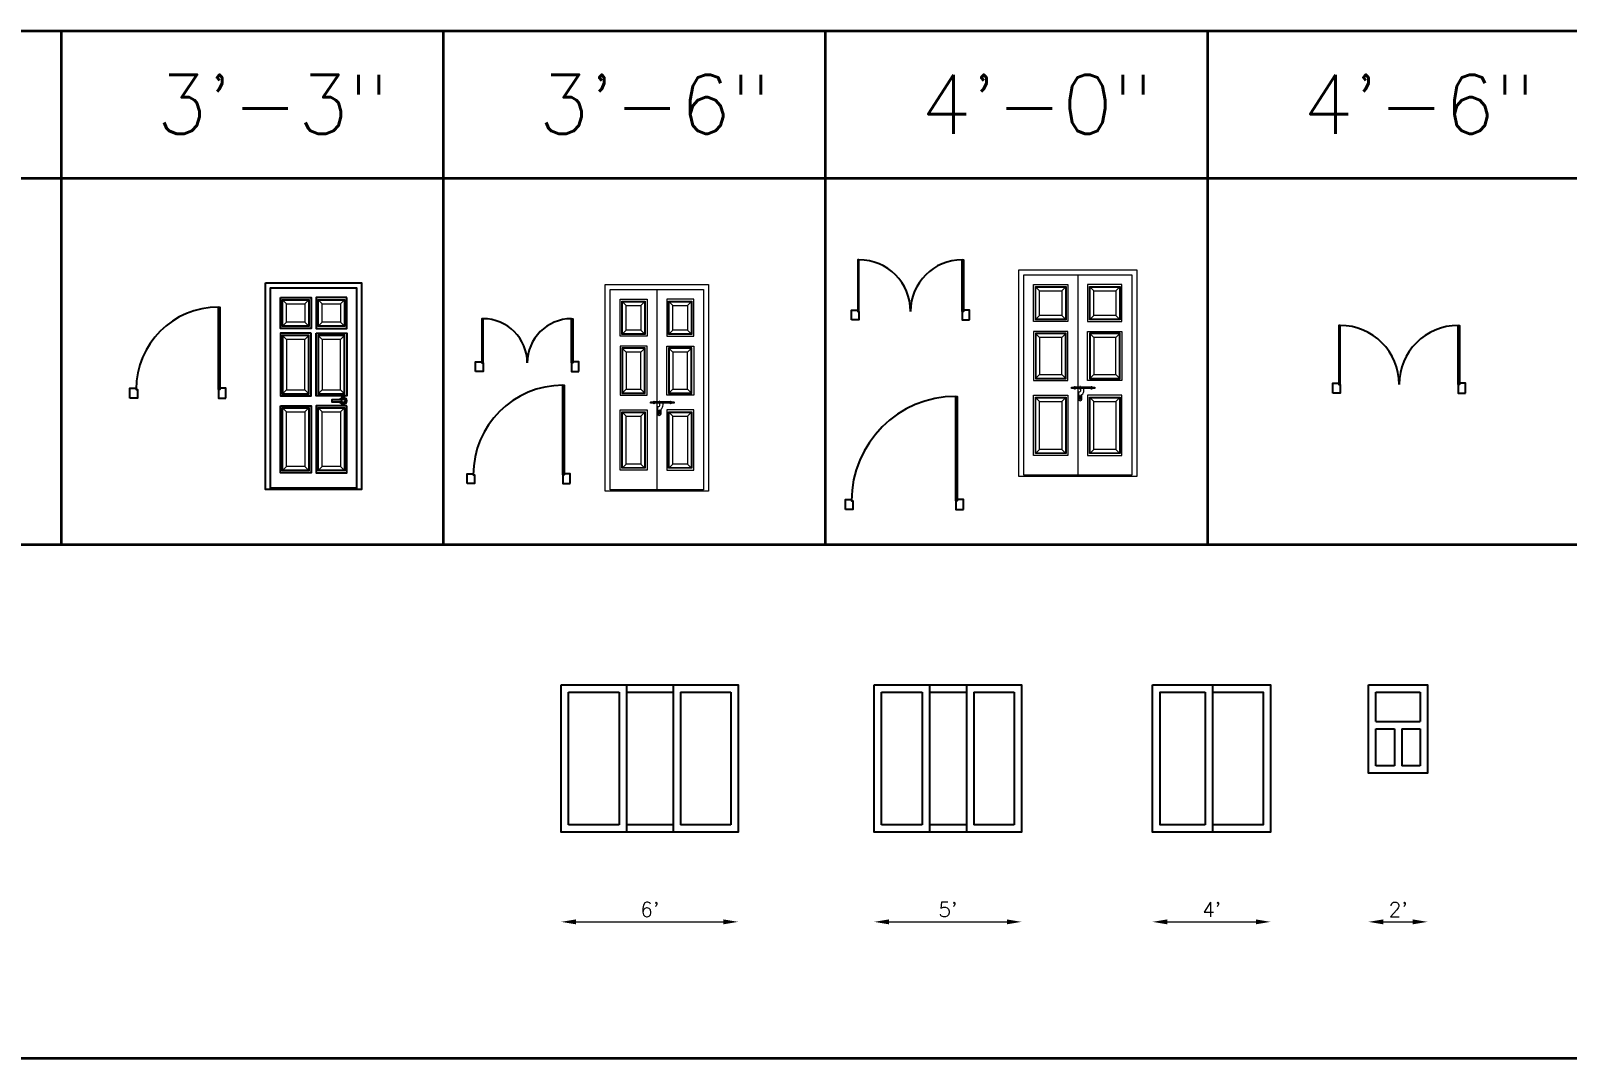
# Model space of a CAD drawing. Header units: feet. Extents: x 109753 to 150441, y 47761 to 75080.
# Drawn here: x 110363 to 110988, y 74280 to 74698 of the extents above; entities that cross this region are included whole.
import ezdxf

# ---------------------------------------------------------------- set-up
doc = ezdxf.new("R2010")
doc.units = ezdxf.units.FT
doc.header["$LTSCALE"] = 50
doc.header["$MEASUREMENT"] = 0
doc.header["$PDMODE"] = 3
doc.header["$PDSIZE"] = -10
for name, color, linetype, lineweight in [('DOOR', 57, 'Continuous', 25), ('ELEVATION', 95, 'Continuous', 35), ('TEXT', 181, 'Continuous', 13), ('WALL', 1, 'Continuous', 60), ('WINDOW', 197, 'Continuous', 25)]:
    doc.layers.add(name, color=color, linetype=linetype, lineweight=lineweight)
doc.styles.get("Standard").update_dxf_attribs({"font": 'txt.shx', "height": 6})
doc.dimstyles.new('PAWAn', dxfattribs={"dimtxt": 10, "dimasz": 6, "dimexe": 4, "dimexo": 6, "dimgap": 2, "dimtad": 1, "dimdec": 0, "dimzin": 0, "dimdsep": 46, "dimlunit": 4, "dimtxsty": 'Standard', "dimcen": 0, "dimse1": 1, "dimse2": 1, "dimclrd": 256, "dimclre": 256, "dimadec": 0, "dimazin": 0, "dimtfac": 1, "dimtdec": 0, "dimtix": 1, "dimtmove": 1, "dimatfit": 3, "dimfxl": 1, "dimtolj": 1, "dimtzin": 0, "dimlwd": 5, "dimlwe": -1, "dimarcsym": 0})

# ---------------------------------------------------------------- blocks, each defined once
blk = doc.blocks.new('DP3.3')
blk.add_lwpolyline([(-25873.22, -8578.73), (-25873.22, -8545.23), (-25872.72, -8545.23), (-25872.72, -8578.23)])
for points in [[(-25909.22, -8582.23), (-25909.22, -8578.23), (-25906.72, -8578.23), (-25906.72, -8578.73), (-25906.22, -8578.73), (-25906.22, -8582.23)], [(-25870.22, -8582.23), (-25870.22, -8578.23), (-25872.72, -8578.23), (-25872.72, -8578.73), (-25873.22, -8578.73), (-25873.22, -8582.23)]]:
    blk.add_lwpolyline(points, close=True)
blk.add_arc((-25873.22, -8578.73), 33.5, 90, 180)
blk = doc.blocks.new('DE3.3')
at = {"layer": 'DOOR', "color": 23, "lineweight": 5}
for p, q in [((-25786.76, -8803.58), (-25788.26, -8802.08)), ((-25779.26, -8803.58), (-25777.76, -8802.08)), ((-25772.26, -8803.58), (-25773.76, -8802.08)), ((-25764.76, -8803.58), (-25763.26, -8802.08)), ((-25786.76, -8811.08), (-25788.26, -8812.58)), ((-25779.26, -8811.08), (-25777.76, -8812.58)), ((-25772.26, -8811.08), (-25773.76, -8812.58)), ((-25764.76, -8811.08), (-25763.26, -8812.58)), ((-25788.26, -8816.58), (-25786.76, -8818.08)), ((-25777.76, -8816.58), (-25779.26, -8818.08)), ((-25773.76, -8816.58), (-25772.26, -8818.08)), ((-25763.26, -8816.58), (-25764.76, -8818.08)), ((-25788.26, -8840.08), (-25786.76, -8838.58)), ((-25777.76, -8840.08), (-25779.26, -8838.58)), ((-25773.76, -8840.08), (-25772.26, -8838.58)), ((-25763.26, -8840.08), (-25764.76, -8838.58)), ((-25786.76, -8847.58), (-25788.26, -8846.08)), ((-25779.26, -8847.58), (-25777.76, -8846.08)), ((-25772.26, -8847.58), (-25773.76, -8846.08)), ((-25764.76, -8847.58), (-25763.26, -8846.08)), ((-25786.76, -8869.83), (-25788.26, -8871.33)), ((-25779.26, -8869.83), (-25777.76, -8871.33)), ((-25772.26, -8869.83), (-25773.76, -8871.33)), ((-25764.76, -8869.83), (-25763.26, -8871.33))]:
    blk.add_line(p, q, dxfattribs=at)
at = {"layer": 'DOOR'}
for p, q in [((-25792.76, -8878.58), (-25792.76, -8879.08)), ((-25758.76, -8878.58), (-25758.76, -8879.08))]:
    blk.add_line(p, q, dxfattribs=at)
for points in [[(-25795.26, -8795.08), (-25756.26, -8795.08), (-25756.26, -8879.08), (-25795.26, -8879.08)], [(-25789.26, -8801.08), (-25776.76, -8801.08), (-25776.76, -8813.58), (-25789.26, -8813.58)], [(-25762.26, -8801.08), (-25774.76, -8801.08), (-25774.76, -8813.58), (-25762.26, -8813.58)], [(-25776.76, -8815.58), (-25789.26, -8815.58), (-25789.26, -8841.08), (-25776.76, -8841.08)], [(-25774.76, -8815.58), (-25762.26, -8815.58), (-25762.26, -8841.08), (-25774.76, -8841.08)], [(-25789.26, -8845.08), (-25776.76, -8845.08), (-25776.76, -8872.33), (-25789.26, -8872.33)], [(-25762.26, -8845.08), (-25774.76, -8845.08), (-25774.76, -8872.33), (-25762.26, -8872.33)]]:
    blk.add_lwpolyline(points, close=True, dxfattribs=at)
for points in [[(-25793.26, -8878.58), (-25793.26, -8797.08), (-25758.26, -8797.08), (-25758.26, -8878.58), (-25793.26, -8878.58)], [(-25764.23, -8842.68), (-25768.29, -8842.68), (-25768.29, -8843.48), (-25764.23, -8843.48)]]:
    blk.add_lwpolyline(points, dxfattribs=at)
at = {"layer": 'DOOR', "color": 23, "lineweight": 5}
for points in [[(-25788.51, -8801.83), (-25777.51, -8801.83), (-25777.51, -8812.83), (-25788.51, -8812.83)], [(-25788.26, -8802.08), (-25777.76, -8802.08), (-25777.76, -8812.58), (-25788.26, -8812.58)], [(-25774.01, -8801.83), (-25763.01, -8801.83), (-25763.01, -8812.83), (-25774.01, -8812.83)], [(-25773.76, -8802.08), (-25763.26, -8802.08), (-25763.26, -8812.58), (-25773.76, -8812.58)], [(-25786.76, -8803.58), (-25779.26, -8803.58), (-25779.26, -8811.08), (-25786.76, -8811.08)], [(-25772.26, -8803.58), (-25764.76, -8803.58), (-25764.76, -8811.08), (-25772.26, -8811.08)], [(-25777.51, -8816.33), (-25788.51, -8816.33), (-25788.51, -8840.33), (-25777.51, -8840.33)], [(-25777.76, -8816.58), (-25788.26, -8816.58), (-25788.26, -8840.08), (-25777.76, -8840.08)], [(-25779.26, -8818.08), (-25786.76, -8818.08), (-25786.76, -8838.58), (-25779.26, -8838.58)], [(-25763.01, -8816.33), (-25774.01, -8816.33), (-25774.01, -8840.33), (-25763.01, -8840.33)], [(-25763.26, -8816.58), (-25773.76, -8816.58), (-25773.76, -8840.08), (-25763.26, -8840.08)], [(-25764.76, -8818.08), (-25772.26, -8818.08), (-25772.26, -8838.58), (-25764.76, -8838.58)], [(-25788.51, -8845.83), (-25777.51, -8845.83), (-25777.51, -8871.58), (-25788.51, -8871.58)], [(-25774.01, -8845.83), (-25763.01, -8845.83), (-25763.01, -8871.58), (-25774.01, -8871.58)], [(-25788.26, -8846.08), (-25777.76, -8846.08), (-25777.76, -8871.33), (-25788.26, -8871.33)], [(-25786.76, -8847.58), (-25779.26, -8847.58), (-25779.26, -8869.83), (-25786.76, -8869.83)], [(-25773.76, -8846.08), (-25763.26, -8846.08), (-25763.26, -8871.33), (-25773.76, -8871.33)], [(-25772.26, -8847.58), (-25764.76, -8847.58), (-25764.76, -8869.83), (-25772.26, -8869.83)]]:
    blk.add_lwpolyline(points, close=True, dxfattribs=at)
at = {"layer": 'DOOR'}
blk.add_circle((-25763.66, -8843.08), 0.7, dxfattribs=at)
for radius, start, end in [(1.4, 196.60155, 163.39845), (1.2, 199.47122, 160.52878)]:
    blk.add_arc((-25763.66, -8843.08), radius, start, end, dxfattribs=at)
blk = doc.blocks.new('DDP3.6')
for points in [[(-25655.9, -8948.62), (-25655.9, -8930.62), (-25656.4, -8930.62), (-25656.4, -8948.12)], [(-25619.9, -8948.62), (-25619.9, -8930.62), (-25619.4, -8930.62), (-25619.4, -8948.12)]]:
    blk.add_lwpolyline(points)
for points in [[(-25658.9, -8952.12), (-25658.9, -8948.12), (-25656.4, -8948.12), (-25656.4, -8948.62), (-25655.9, -8948.62), (-25655.9, -8952.12)], [(-25616.9, -8952.12), (-25616.9, -8948.12), (-25619.4, -8948.12), (-25619.4, -8948.62), (-25619.9, -8948.62), (-25619.9, -8952.12)]]:
    blk.add_lwpolyline(points, close=True)
for centre, start, end in [((-25655.9, -8948.62), 0, 90), ((-25619.9, -8948.62), 90, 180)]:
    blk.add_arc(centre, 18, start, end)
blk = doc.blocks.new('DDE3.6')
at = {"layer": 'DOOR', "lineweight": 9, "ltscale": 35}
for p, q in [((-25514.2, -8938), (-25514.2, -9022)), ((-25535.2, -8940), (-25535.2, -8985.72)), ((-25534.34, -8985.72), (-25536.3, -8985.72)), ((-25534.34, -8986.29), (-25536.3, -8986.29)), ((-25535.2, -8986.29), (-25535.2, -9021.5)), ((-25529.69, -8985.72), (-25534.12, -8985.72)), ((-25529.69, -8986.29), (-25534.12, -8986.29)), ((-25553.7, -9021.5), (-25553.7, -9022)), ((-25516.7, -9021.5), (-25516.7, -9022))]:
    blk.add_line(p, q, dxfattribs=at)
at = {"layer": 'DOOR', "color": 23, "lineweight": 5}
for p, q in [((-25547.7, -8946.5), (-25549.2, -8945)), ((-25541.7, -8946.5), (-25540.2, -8945)), ((-25528.7, -8946.5), (-25530.2, -8945)), ((-25522.7, -8946.5), (-25521.2, -8945)), ((-25547.7, -8956.5), (-25549.2, -8958)), ((-25541.7, -8956.5), (-25540.2, -8958)), ((-25528.7, -8956.5), (-25530.2, -8958)), ((-25522.7, -8956.5), (-25521.2, -8958)), ((-25549.2, -8964), (-25547.7, -8965.5)), ((-25540.2, -8964), (-25541.7, -8965.5)), ((-25530.2, -8964), (-25528.7, -8965.5)), ((-25521.2, -8964), (-25522.7, -8965.5)), ((-25549.2, -8982), (-25547.7, -8980.5)), ((-25540.2, -8982), (-25541.7, -8980.5)), ((-25530.2, -8982), (-25528.7, -8980.5)), ((-25521.2, -8982), (-25522.7, -8980.5)), ((-25547.7, -8991.5), (-25549.2, -8990)), ((-25541.7, -8991.5), (-25540.2, -8990)), ((-25528.7, -8991.5), (-25530.2, -8990)), ((-25522.7, -8991.5), (-25521.2, -8990)), ((-25547.7, -9011), (-25549.2, -9012.5)), ((-25541.7, -9011), (-25540.2, -9012.5)), ((-25528.7, -9011), (-25530.2, -9012.5)), ((-25522.7, -9011), (-25521.2, -9012.5))]:
    blk.add_line(p, q, dxfattribs=at)
at = {"layer": 'DOOR', "lineweight": 9, "ltscale": 35}
for points in [[(-25514.2, -9022), (-25556.2, -9022), (-25556.2, -8938), (-25514.2, -8938)], [(-25516.2, -8940), (-25516.2, -9021.5), (-25554.2, -9021.5), (-25554.2, -8940), (-25516.2, -8940)], [(-25536.51, -8986.29), (-25537.7, -8986.29), (-25537.77, -8986.22), (-25537.77, -8985.79), (-25537.7, -8985.72), (-25536.51, -8985.72)], [(-25529.47, -8985.72), (-25528.29, -8985.72), (-25528.21, -8985.79), (-25528.21, -8986.22), (-25528.29, -8986.29), (-25529.47, -8986.29)], [(-25528.29, -8985.72), (-25528.29, -8986.29)]]:
    blk.add_lwpolyline(points, dxfattribs=at)
for points in [[(-25550.2, -8944), (-25539.2, -8944), (-25539.2, -8959), (-25550.2, -8959)], [(-25520.2, -8944), (-25531.2, -8944), (-25531.2, -8959), (-25520.2, -8959)], [(-25539.2, -8963), (-25550.2, -8963), (-25550.2, -8983), (-25539.2, -8983)], [(-25531.2, -8963), (-25520.2, -8963), (-25520.2, -8983), (-25531.2, -8983)], [(-25550.2, -8989), (-25539.2, -8989), (-25539.2, -9013.5), (-25550.2, -9013.5)], [(-25536.3, -8985.43), (-25536.3, -8986.58), (-25536.51, -8986.58), (-25536.51, -8985.43)], [(-25534.1, -8989.05), (-25534.1, -8990.63), (-25534.35, -8990.63), (-25534.35, -8989.05)], [(-25534.12, -8986.58), (-25534.12, -8985.43), (-25534.34, -8985.43), (-25534.34, -8986.58)], [(-25534.33, -8989.12), (-25534.33, -8990.56), (-25534.11, -8990.56), (-25534.11, -8989.12)], [(-25520.2, -8989), (-25531.2, -8989), (-25531.2, -9013.5), (-25520.2, -9013.5)], [(-25529.69, -8985.43), (-25529.47, -8985.43), (-25529.47, -8986.58), (-25529.69, -8986.58)]]:
    blk.add_lwpolyline(points, close=True, dxfattribs=at)
at = {"layer": 'DOOR', "color": 23, "lineweight": 5}
for points in [[(-25549.45, -8944.75), (-25539.95, -8944.75), (-25539.95, -8958.25), (-25549.45, -8958.25)], [(-25549.2, -8945), (-25540.2, -8945), (-25540.2, -8958), (-25549.2, -8958)], [(-25530.45, -8944.75), (-25520.95, -8944.75), (-25520.95, -8958.25), (-25530.45, -8958.25)], [(-25530.2, -8945), (-25521.2, -8945), (-25521.2, -8958), (-25530.2, -8958)], [(-25547.7, -8946.5), (-25541.7, -8946.5), (-25541.7, -8956.5), (-25547.7, -8956.5)], [(-25528.7, -8946.5), (-25522.7, -8946.5), (-25522.7, -8956.5), (-25528.7, -8956.5)], [(-25539.95, -8963.75), (-25549.45, -8963.75), (-25549.45, -8982.25), (-25539.95, -8982.25)], [(-25540.2, -8964), (-25549.2, -8964), (-25549.2, -8982), (-25540.2, -8982)], [(-25520.95, -8963.75), (-25530.45, -8963.75), (-25530.45, -8982.25), (-25520.95, -8982.25)], [(-25521.2, -8964), (-25530.2, -8964), (-25530.2, -8982), (-25521.2, -8982)], [(-25541.7, -8965.5), (-25547.7, -8965.5), (-25547.7, -8980.5), (-25541.7, -8980.5)], [(-25522.7, -8965.5), (-25528.7, -8965.5), (-25528.7, -8980.5), (-25522.7, -8980.5)], [(-25549.45, -8989.75), (-25539.95, -8989.75), (-25539.95, -9012.75), (-25549.45, -9012.75)], [(-25549.2, -8990), (-25540.2, -8990), (-25540.2, -9012.5), (-25549.2, -9012.5)], [(-25547.7, -8991.5), (-25541.7, -8991.5), (-25541.7, -9011), (-25547.7, -9011)], [(-25530.45, -8989.75), (-25520.95, -8989.75), (-25520.95, -9012.75), (-25530.45, -9012.75)], [(-25530.2, -8990), (-25521.2, -8990), (-25521.2, -9012.5), (-25530.2, -9012.5)], [(-25528.7, -8991.5), (-25522.7, -8991.5), (-25522.7, -9011), (-25528.7, -9011)]]:
    blk.add_lwpolyline(points, close=True, dxfattribs=at)
at = {"layer": 'DOOR', "lineweight": 9, "ltscale": 35}
for points in [[(-25537.7, -8986.29), (-25537.7, -8985.72, 0.414214)], [(-25534.08, -8986.29), (-25534.08, -8986.96, -0.414214), (-25534.92, -8987.8), (-25534.92, -8990.56, 1), (-25533.52, -8990.56), (-25533.52, -8988.72, 0.228072), (-25532.67, -8986.96), (-25532.67, -8986.29)]]:
    blk.add_lwpolyline(points, format="xyb", dxfattribs=at)
blk = doc.blocks.new('DP3.6')
blk.add_lwpolyline([(-25751.93, -8638.16), (-25751.93, -8601.66), (-25751.43, -8601.66), (-25751.43, -8637.66)])
for points in [[(-25790.93, -8641.66), (-25790.93, -8637.66), (-25788.43, -8637.66), (-25788.43, -8638.16), (-25787.93, -8638.16), (-25787.93, -8641.66)], [(-25748.93, -8641.66), (-25748.93, -8637.66), (-25751.43, -8637.66), (-25751.43, -8638.16), (-25751.93, -8638.16), (-25751.93, -8641.66)]]:
    blk.add_lwpolyline(points, close=True)
blk.add_arc((-25751.93, -8638.16), 36.5, 90, 180)
blk = doc.blocks.new('DDP4')
for points in [[(-25354.98, -8607.39), (-25354.98, -8586.39), (-25355.48, -8586.39), (-25355.48, -8606.89)], [(-25312.98, -8607.39), (-25312.98, -8586.39), (-25312.48, -8586.39), (-25312.48, -8606.89)]]:
    blk.add_lwpolyline(points)
for points in [[(-25357.98, -8610.89), (-25357.98, -8606.89), (-25355.48, -8606.89), (-25355.48, -8607.39), (-25354.98, -8607.39), (-25354.98, -8610.89)], [(-25309.98, -8610.89), (-25309.98, -8606.89), (-25312.48, -8606.89), (-25312.48, -8607.39), (-25312.98, -8607.39), (-25312.98, -8610.89)]]:
    blk.add_lwpolyline(points, close=True)
for centre, start, end in [((-25354.98, -8607.39), 0, 90), ((-25312.98, -8607.39), 90, 180)]:
    blk.add_arc(centre, 21, start, end)
blk = doc.blocks.new('DP4')
blk.add_lwpolyline([(-25175.32, -8503.69), (-25175.32, -8461.19), (-25174.82, -8461.19), (-25174.82, -8503.19)])
for points in [[(-25220.32, -8507.19), (-25220.32, -8503.19), (-25217.82, -8503.19), (-25217.82, -8503.69), (-25217.32, -8503.69), (-25217.32, -8507.19)], [(-25172.32, -8507.19), (-25172.32, -8503.19), (-25174.82, -8503.19), (-25174.82, -8503.69), (-25175.32, -8503.69), (-25175.32, -8507.19)]]:
    blk.add_lwpolyline(points, close=True)
blk.add_arc((-25175.32, -8503.69), 42.5, 90, 180)
blk = doc.blocks.new('DE4')
at = {"layer": 'DOOR', "lineweight": 9, "ltscale": 35}
for p, q in [((-24956.63, -8504.22), (-24956.63, -8549.93)), ((-24932.63, -8502.22), (-24932.63, -8586.22)), ((-24955.77, -8549.93), (-24957.73, -8549.93)), ((-24955.77, -8550.5), (-24957.73, -8550.5)), ((-24956.63, -8550.5), (-24956.63, -8585.72)), ((-24951.12, -8549.93), (-24955.55, -8549.93)), ((-24951.12, -8550.5), (-24955.55, -8550.5)), ((-24978.13, -8585.72), (-24978.13, -8586.22)), ((-24935.13, -8585.72), (-24935.13, -8586.22))]:
    blk.add_line(p, q, dxfattribs=at)
at = {"layer": 'DOOR', "color": 23, "lineweight": 5}
for p, q in [((-24972.13, -8510.72), (-24973.63, -8509.22)), ((-24963.13, -8510.72), (-24961.63, -8509.22)), ((-24950.13, -8510.72), (-24951.63, -8509.22)), ((-24941.13, -8510.72), (-24939.63, -8509.22)), ((-24972.13, -8520.72), (-24973.63, -8522.22)), ((-24963.13, -8520.72), (-24961.63, -8522.22)), ((-24950.13, -8520.72), (-24951.63, -8522.22)), ((-24941.13, -8520.72), (-24939.63, -8522.22)), ((-24973.63, -8528.22), (-24972.13, -8529.72)), ((-24961.63, -8528.22), (-24963.13, -8529.72)), ((-24951.63, -8528.22), (-24950.13, -8529.72)), ((-24939.63, -8528.22), (-24941.13, -8529.72)), ((-24973.63, -8546.22), (-24972.13, -8544.72)), ((-24961.63, -8546.22), (-24963.13, -8544.72)), ((-24951.63, -8546.22), (-24950.13, -8544.72)), ((-24939.63, -8546.22), (-24941.13, -8544.72)), ((-24972.13, -8555.72), (-24973.63, -8554.22)), ((-24963.13, -8555.72), (-24961.63, -8554.22)), ((-24950.13, -8555.72), (-24951.63, -8554.22)), ((-24941.13, -8555.72), (-24939.63, -8554.22)), ((-24972.13, -8575.22), (-24973.63, -8576.72)), ((-24963.13, -8575.22), (-24961.63, -8576.72)), ((-24950.13, -8575.22), (-24951.63, -8576.72)), ((-24941.13, -8575.22), (-24939.63, -8576.72))]:
    blk.add_line(p, q, dxfattribs=at)
at = {"layer": 'DOOR', "lineweight": 9, "ltscale": 35}
for points in [[(-24932.63, -8586.22), (-24980.63, -8586.22), (-24980.63, -8502.22), (-24932.63, -8502.22)], [(-24934.63, -8504.22), (-24934.63, -8585.72), (-24978.63, -8585.72), (-24978.63, -8504.22), (-24934.63, -8504.22)], [(-24957.94, -8550.5), (-24959.13, -8550.5), (-24959.2, -8550.43), (-24959.2, -8550), (-24959.13, -8549.93), (-24957.94, -8549.93)], [(-24950.91, -8549.93), (-24949.72, -8549.93), (-24949.65, -8550), (-24949.65, -8550.43), (-24949.72, -8550.5), (-24950.91, -8550.5)], [(-24949.72, -8549.93), (-24949.72, -8550.5)]]:
    blk.add_lwpolyline(points, dxfattribs=at)
for points in [[(-24974.63, -8508.22), (-24960.63, -8508.22), (-24960.63, -8523.22), (-24974.63, -8523.22)], [(-24938.63, -8508.22), (-24952.63, -8508.22), (-24952.63, -8523.22), (-24938.63, -8523.22)], [(-24960.63, -8527.22), (-24974.63, -8527.22), (-24974.63, -8547.22), (-24960.63, -8547.22)], [(-24952.63, -8527.22), (-24938.63, -8527.22), (-24938.63, -8547.22), (-24952.63, -8547.22)], [(-24957.73, -8549.64), (-24957.73, -8550.79), (-24957.94, -8550.79), (-24957.94, -8549.64)], [(-24955.55, -8550.79), (-24955.55, -8549.64), (-24955.77, -8549.64), (-24955.77, -8550.79)], [(-24951.12, -8549.64), (-24950.91, -8549.64), (-24950.91, -8550.79), (-24951.12, -8550.79)], [(-24974.63, -8553.22), (-24960.63, -8553.22), (-24960.63, -8577.72), (-24974.63, -8577.72)], [(-24955.53, -8553.26), (-24955.53, -8554.84), (-24955.78, -8554.84), (-24955.78, -8553.26)], [(-24955.76, -8553.33), (-24955.76, -8554.77), (-24955.54, -8554.77), (-24955.54, -8553.33)], [(-24938.63, -8553.22), (-24952.63, -8553.22), (-24952.63, -8577.72), (-24938.63, -8577.72)]]:
    blk.add_lwpolyline(points, close=True, dxfattribs=at)
at = {"layer": 'DOOR', "color": 23, "lineweight": 5}
for points in [[(-24973.88, -8508.97), (-24961.38, -8508.97), (-24961.38, -8522.47), (-24973.88, -8522.47)], [(-24973.63, -8509.22), (-24961.63, -8509.22), (-24961.63, -8522.22), (-24973.63, -8522.22)], [(-24972.13, -8510.72), (-24963.13, -8510.72), (-24963.13, -8520.72), (-24972.13, -8520.72)], [(-24951.88, -8508.97), (-24939.38, -8508.97), (-24939.38, -8522.47), (-24951.88, -8522.47)], [(-24951.63, -8509.22), (-24939.63, -8509.22), (-24939.63, -8522.22), (-24951.63, -8522.22)], [(-24950.13, -8510.72), (-24941.13, -8510.72), (-24941.13, -8520.72), (-24950.13, -8520.72)], [(-24961.38, -8527.97), (-24973.88, -8527.97), (-24973.88, -8546.47), (-24961.38, -8546.47)], [(-24961.63, -8528.22), (-24973.63, -8528.22), (-24973.63, -8546.22), (-24961.63, -8546.22)], [(-24963.13, -8529.72), (-24972.13, -8529.72), (-24972.13, -8544.72), (-24963.13, -8544.72)], [(-24939.38, -8527.97), (-24951.88, -8527.97), (-24951.88, -8546.47), (-24939.38, -8546.47)], [(-24939.63, -8528.22), (-24951.63, -8528.22), (-24951.63, -8546.22), (-24939.63, -8546.22)], [(-24941.13, -8529.72), (-24950.13, -8529.72), (-24950.13, -8544.72), (-24941.13, -8544.72)], [(-24973.88, -8553.97), (-24961.38, -8553.97), (-24961.38, -8576.97), (-24973.88, -8576.97)], [(-24973.63, -8554.22), (-24961.63, -8554.22), (-24961.63, -8576.72), (-24973.63, -8576.72)], [(-24972.13, -8555.72), (-24963.13, -8555.72), (-24963.13, -8575.22), (-24972.13, -8575.22)], [(-24951.88, -8553.97), (-24939.38, -8553.97), (-24939.38, -8576.97), (-24951.88, -8576.97)], [(-24951.63, -8554.22), (-24939.63, -8554.22), (-24939.63, -8576.72), (-24951.63, -8576.72)], [(-24950.13, -8555.72), (-24941.13, -8555.72), (-24941.13, -8575.22), (-24950.13, -8575.22)]]:
    blk.add_lwpolyline(points, close=True, dxfattribs=at)
at = {"layer": 'DOOR', "lineweight": 9, "ltscale": 35}
for points in [[(-24959.13, -8550.5), (-24959.13, -8549.93, 0.414214)], [(-24955.51, -8550.5), (-24955.51, -8551.17, -0.414214), (-24956.35, -8552.02), (-24956.35, -8554.77, 1), (-24954.95, -8554.77), (-24954.95, -8552.93, 0.228072), (-24954.1, -8551.17), (-24954.1, -8550.5)]]:
    blk.add_lwpolyline(points, format="xyb", dxfattribs=at)
blk = doc.blocks.new('DP4.6')
for points in [[(-25351.35, -8473.4), (-25351.35, -8449.4), (-25351.85, -8449.4), (-25351.85, -8472.9)], [(-25303.35, -8473.4), (-25303.35, -8449.4), (-25302.85, -8449.4), (-25302.85, -8472.9)]]:
    blk.add_lwpolyline(points)
for points in [[(-25354.35, -8476.9), (-25354.35, -8472.9), (-25351.85, -8472.9), (-25351.85, -8473.4), (-25351.35, -8473.4), (-25351.35, -8476.9)], [(-25300.35, -8476.9), (-25300.35, -8472.9), (-25302.85, -8472.9), (-25302.85, -8473.4), (-25303.35, -8473.4), (-25303.35, -8476.9)]]:
    blk.add_lwpolyline(points, close=True)
for centre, start, end in [((-25351.35, -8473.4), 0, 90), ((-25303.35, -8473.4), 90, 180)]:
    blk.add_arc(centre, 24, start, end)
blk = doc.blocks.new('*D42')
at = {"layer": 'Defpoints', "color": 0, "transparency": 16777216}
for p in [(110705.81, 74371.56), (110765.81, 74371.56), (110765.81, 74335.1)]:
    blk.add_point(p, dxfattribs=at)
at = {"layer": 'WALL', "lineweight": 5, "transparency": 16777216}
blk.add_line((110711.81, 74335.1), (110759.81, 74335.1), dxfattribs=at)
at = {"layer": 'WALL', "transparency": 16777216}
for points in [[(110711.81, 74336.1), (110711.81, 74334.1), (110705.81, 74335.1)], [(110759.81, 74336.1), (110759.81, 74334.1), (110765.81, 74335.1)]]:
    blk.add_solid(points, dxfattribs=at)
at = {"layer": 'WALL', "color": 0, "transparency": 16777216, "insert": (110735.81, 74340.1), "char_height": 6, "attachment_point": 5}
blk.add_mtext("\\A1;5'", dxfattribs=at)
blk = doc.blocks.new('*D43')
at = {"layer": 'Defpoints', "color": 0, "transparency": 16777216}
for p in [(110819.1, 74371.56), (110867.1, 74371.56), (110867.1, 74335.1)]:
    blk.add_point(p, dxfattribs=at)
at = {"layer": 'WALL', "lineweight": 5, "transparency": 16777216}
blk.add_line((110825.1, 74335.1), (110861.1, 74335.1), dxfattribs=at)
at = {"layer": 'WALL', "transparency": 16777216}
for points in [[(110825.1, 74336.1), (110825.1, 74334.1), (110819.1, 74335.1)], [(110861.1, 74336.1), (110861.1, 74334.1), (110867.1, 74335.1)]]:
    blk.add_solid(points, dxfattribs=at)
at = {"layer": 'WALL', "color": 0, "transparency": 16777216, "insert": (110843.1, 74340.1), "char_height": 6, "attachment_point": 5}
blk.add_mtext("\\A1;4'", dxfattribs=at)
blk = doc.blocks.new('*D44')
at = {"layer": 'Defpoints', "color": 0, "transparency": 16777216}
for p in [(110578.49, 74371.56), (110650.49, 74371.56), (110650.49, 74335.1)]:
    blk.add_point(p, dxfattribs=at)
at = {"layer": 'WALL', "lineweight": 5, "transparency": 16777216}
blk.add_line((110584.49, 74335.1), (110644.49, 74335.1), dxfattribs=at)
at = {"layer": 'WALL', "transparency": 16777216}
for points in [[(110584.49, 74336.1), (110584.49, 74334.1), (110578.49, 74335.1)], [(110644.49, 74336.1), (110644.49, 74334.1), (110650.49, 74335.1)]]:
    blk.add_solid(points, dxfattribs=at)
at = {"layer": 'WALL', "color": 0, "transparency": 16777216, "insert": (110614.49, 74340.1), "char_height": 6, "attachment_point": 5}
blk.add_mtext("\\A1;6'", dxfattribs=at)
blk = doc.blocks.new('*D45')
at = {"layer": 'Defpoints', "color": 0, "transparency": 16777216}
for p in [(110906.95, 74395.56), (110930.95, 74395.56), (110930.95, 74335.1)]:
    blk.add_point(p, dxfattribs=at)
at = {"layer": 'WALL', "lineweight": 5, "transparency": 16777216}
blk.add_line((110912.95, 74335.1), (110924.95, 74335.1), dxfattribs=at)
at = {"layer": 'WALL', "transparency": 16777216}
for points in [[(110912.95, 74336.1), (110912.95, 74334.1), (110906.95, 74335.1)], [(110924.95, 74336.1), (110924.95, 74334.1), (110930.95, 74335.1)]]:
    blk.add_solid(points, dxfattribs=at)
at = {"layer": 'WALL', "color": 0, "transparency": 16777216, "insert": (110918.95, 74340.1), "char_height": 6, "attachment_point": 5}
blk.add_mtext("\\A1;2'", dxfattribs=at)

msp = doc.modelspace()

# ---------------------------------------------------------------- linework, layer by layer
at = {"layer": 'ELEVATION'}
for p, q in [((109753.15, 74697.62), (111618.66, 74697.62)), ((110374.99, 74697.62), (110374.99, 74488.61)), ((110530.45, 74697.62), (110530.45, 74488.61)), ((110685.91, 74697.62), (110685.91, 74488.61)), ((110841.37, 74697.62), (110841.37, 74488.61)), ((110064.07, 74637.62), (111307.75, 74637.62)), ((109753.15, 74488.61), (111618.66, 74488.61)), ((109753.15, 74279.61), (111618.66, 74279.61))]:
    msp.add_line(p, q, dxfattribs=at)
at = {"layer": 'WINDOW'}
for p, q in [((110604.99, 74431.56), (110604.99, 74371.56)), ((110623.99, 74431.56), (110623.99, 74371.56)), ((110728.31, 74431.56), (110728.31, 74371.56)), ((110743.31, 74431.56), (110743.31, 74371.56)), ((110843.46, 74431.56), (110843.46, 74371.56)), ((110581.49, 74428.56), (110601.99, 74428.56)), ((110581.49, 74374.56), (110581.49, 74428.56)), ((110601.99, 74428.56), (110601.99, 74374.56)), ((110604.99, 74428.56), (110623.99, 74428.56)), ((110626.99, 74428.56), (110647.49, 74428.56)), ((110626.99, 74428.56), (110626.99, 74374.56)), ((110647.49, 74428.56), (110647.49, 74374.56)), ((110708.81, 74428.56), (110725.31, 74428.56)), ((110708.81, 74374.56), (110708.81, 74428.56)), ((110725.31, 74428.56), (110725.31, 74374.56)), ((110728.31, 74428.56), (110743.31, 74428.56)), ((110746.31, 74428.56), (110762.81, 74428.56)), ((110746.31, 74428.56), (110746.31, 74374.56)), ((110762.81, 74428.56), (110762.81, 74374.56)), ((110840.46, 74428.56), (110840.46, 74374.56)), ((110909.95, 74428.56), (110927.95, 74428.56)), ((110909.95, 74416.56), (110909.95, 74428.56)), ((110927.95, 74428.56), (110927.95, 74416.56)), ((110909.95, 74416.56), (110927.95, 74416.56)), ((110909.95, 74413.56), (110917.45, 74413.56)), ((110909.95, 74398.56), (110909.95, 74413.56)), ((110917.45, 74413.56), (110917.45, 74398.56)), ((110920.45, 74413.56), (110927.95, 74413.56)), ((110920.45, 74413.56), (110920.45, 74398.56)), ((110927.95, 74413.56), (110927.95, 74398.56)), ((110917.45, 74398.56), (110909.95, 74398.56)), ((110927.95, 74398.56), (110920.45, 74398.56)), ((110601.99, 74374.56), (110581.49, 74374.56)), ((110623.99, 74374.56), (110604.99, 74374.56)), ((110647.49, 74374.56), (110626.99, 74374.56)), ((110725.31, 74374.56), (110708.81, 74374.56)), ((110743.31, 74374.56), (110728.31, 74374.56)), ((110762.81, 74374.56), (110746.31, 74374.56))]:
    msp.add_line(p, q, dxfattribs=at)
for points in [[(110578.49, 74431.56), (110650.49, 74431.56), (110650.49, 74371.56), (110578.49, 74371.56)], [(110705.81, 74431.56), (110765.81, 74431.56), (110765.81, 74371.56), (110705.81, 74371.56)], [(110819.1, 74431.56), (110867.1, 74431.56), (110867.1, 74371.56), (110819.1, 74371.56)], [(110906.95, 74431.56), (110930.95, 74431.56), (110930.95, 74395.56), (110906.95, 74395.56)]]:
    msp.add_lwpolyline(points, close=True, dxfattribs=at)
for points in [[(110840.46, 74374.56), (110822.1, 74374.56), (110822.1, 74428.56), (110840.46, 74428.56)], [(110843.46, 74428.56), (110864.1, 74428.56), (110864.1, 74374.56), (110843.46, 74374.56)]]:
    msp.add_lwpolyline(points, dxfattribs=at)

# ---------------------------------------------------------------- block references
at = {"layer": 'DOOR'}
for name, p in [('DDP4', (136054.6, 83190.85)), ('DE4', (135745.26, 83102.54)), ('DE3.3', (136253.47, 83390.13)), ('DDE3.6', (136152.61, 83532.36)), ('DP3.3', (136312.24, 83130.44)), ('DDP3.6', (136202.56, 83511.1)), ('DP4.6', (136246.76, 83027.12)), ('DP3.6', (136331.11, 83155.06)), ('DP4', (135914.41, 83010.08))]:
    msp.add_blockref(name, p, dxfattribs=at)

# ---------------------------------------------------------------- texts
at = {"layer": 'TEXT'}
for s, p in [('3\'-3"', (110413.78, 74655.7)), ('3\'-6"', (110569.24, 74655.7)), ('4\'-0"', (110724.7, 74655.7)), ('4\'-6"', (110880.16, 74655.7))]:
    msp.add_text(s, height=24, dxfattribs=at).set_placement(p)

# ---------------------------------------------------------------- dimensions: what is measured, and where the dimension line sits
at = {"layer": 'WALL'}
for p1, p2, distance, picture, middle in [((110906.95, 74395.56), (110930.95, 74395.56), -60.46, '*D45', (110918.95, 74340.1)), ((110578.49, 74371.56), (110650.49, 74371.56), -36.46, '*D44', (110614.49, 74340.1)), ((110705.81, 74371.56), (110765.81, 74371.56), -36.46, '*D42', (110735.81, 74340.1)), ((110819.1, 74371.56), (110867.1, 74371.56), -36.46, '*D43', (110843.1, 74340.1))]:
    dim = msp.add_aligned_dim(p1=p1, p2=p2, distance=distance, dimstyle='PAWAn', dxfattribs=at)
    dim.commit()
    dim.dimension.update_dxf_attribs({"geometry": picture, "text_midpoint": middle})

doc.saveas('drawing.dxf')
